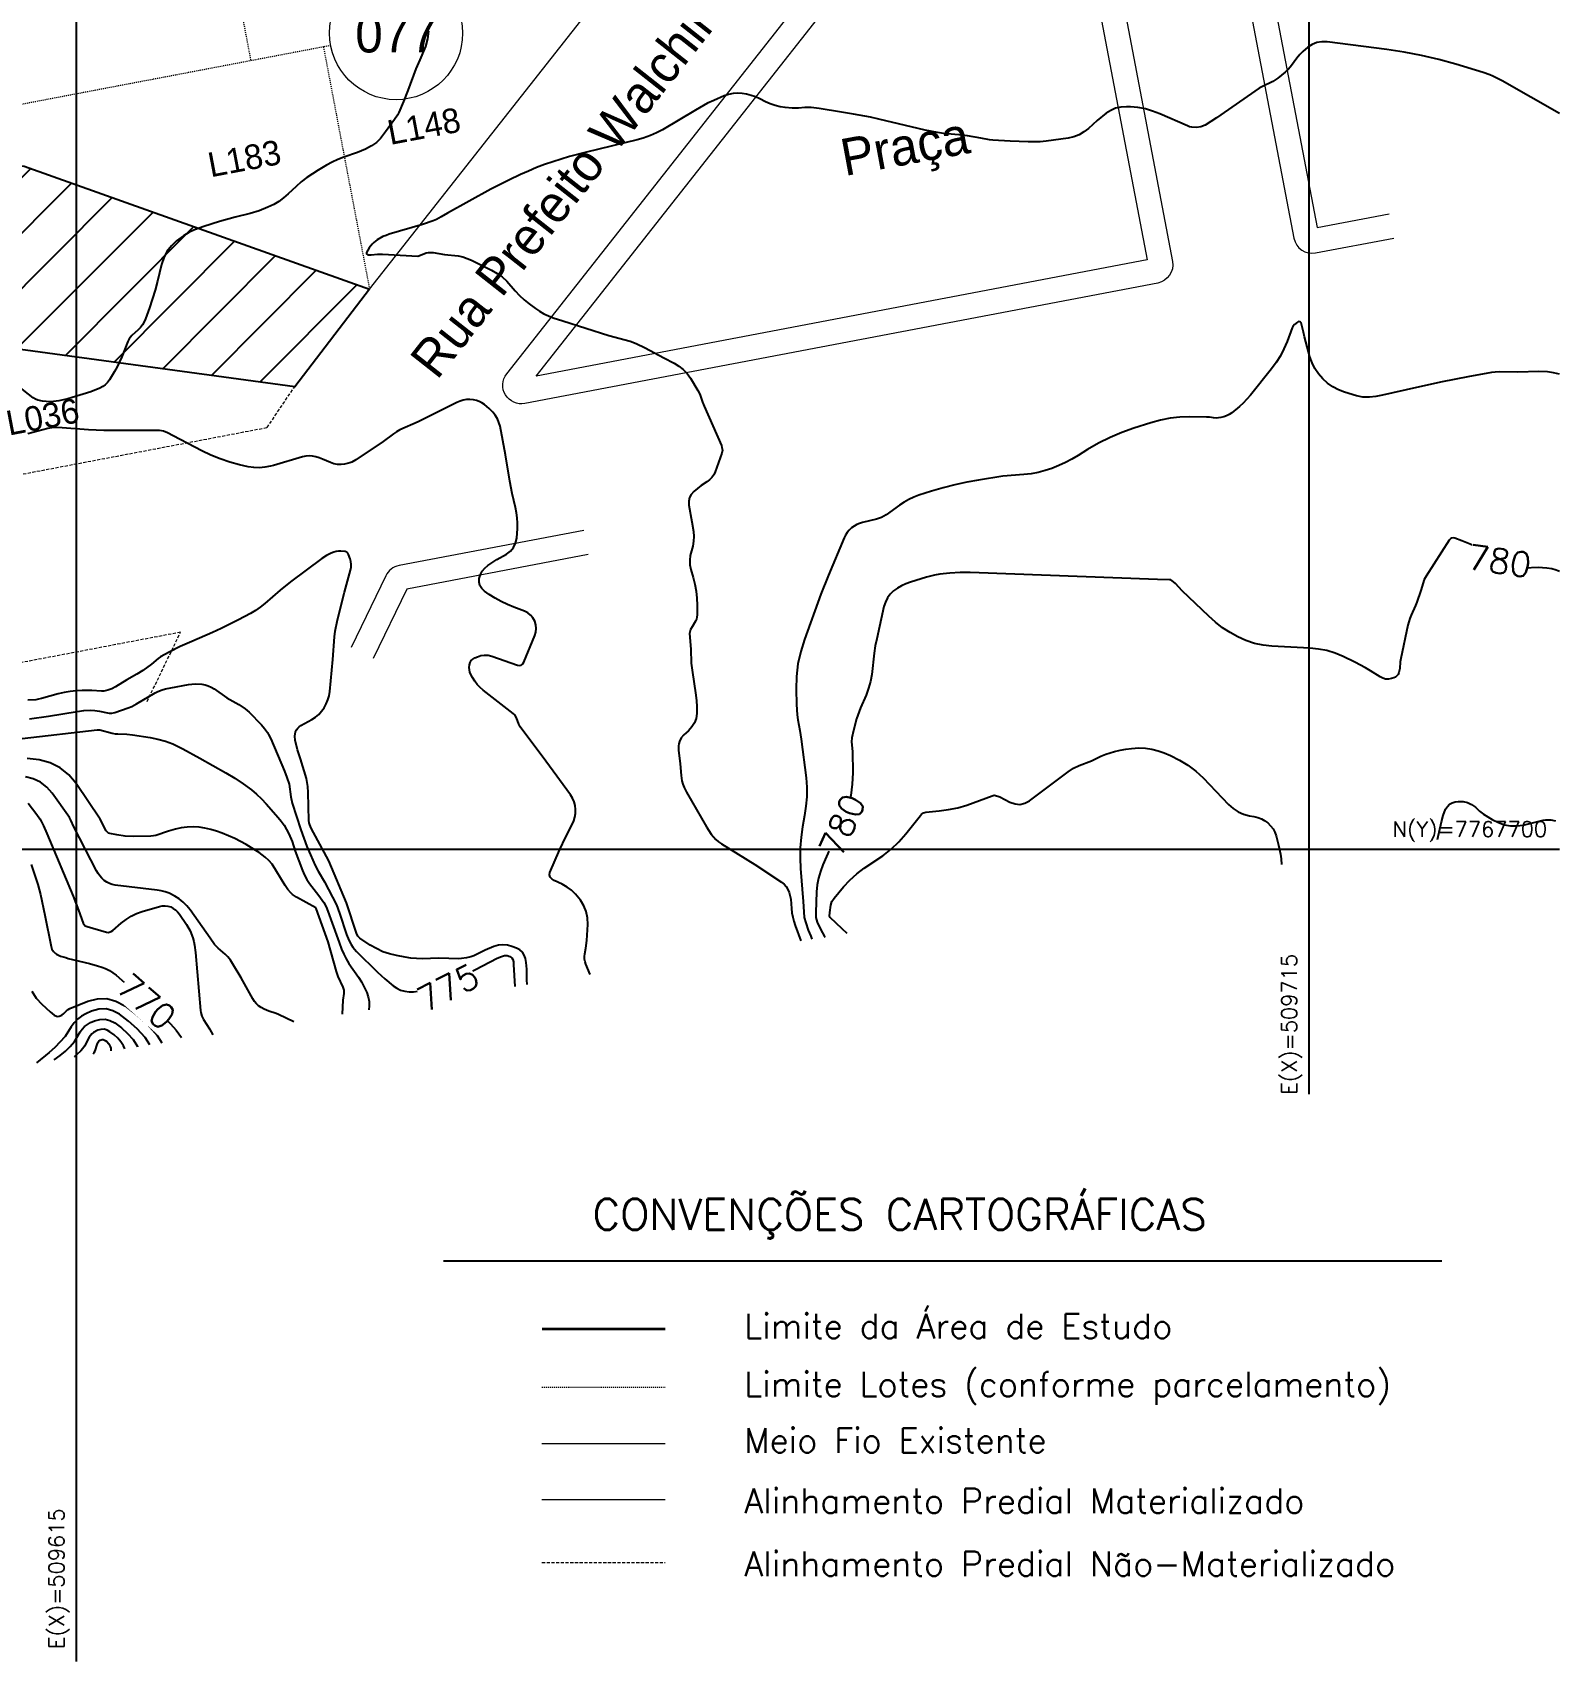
# Model space of a CAD drawing. Header units: centimetres. Extents: x 0 to 1099704, y -139216 to 99734.
# Drawn here: x 986312 to 998657, y 20423 to 33587 of the extents above; entities that cross this region are included whole.
import ezdxf
from ezdxf.enums import TextEntityAlignment as Align

# ---------------------------------------------------------------- set-up
doc = ezdxf.new("R2010")
doc.units = ezdxf.units.CM
doc.header["$LTSCALE"] = 4
for name, pattern in [('Contínua', [0]), ('DASHED', [19.05, 12.7, -6.35]), ('TRACEJADO', [2, 1, -1])]:
    doc.linetypes.add(name, pattern=pattern)
for name, color, linetype in [('CANEVA', 252, 'Continuous'), ('CURVAS-INTERMEDIARIAS', 39, 'Continuous'), ('CURVAS-MESTRA', 34, 'Continuous'), ('LIMITE-L', 7, 'Continuous')]:
    doc.layers.add(name, color=color, linetype=linetype)
for name, color, linetype, lineweight in [('FOLHA', 7, 'Continuous', 9), ('K-ALINHAMENTO', 10, 'Continuous', 9), ('P-MEIOFIO', 171, 'Continuous', 9), ('P-URB', 2, 'Continuous', 9), ('textos', 2, 'Continuous', 9)]:
    doc.layers.add(name, color=color, linetype=linetype, lineweight=lineweight)
doc.styles.add('EC_NOMES', font='GOTHIC.TTF')
doc.styles.add('L50', font='ROMANS.SHX', dxfattribs={"height": 1.25})
doc.styles.add('Padrão', font='simplex.shx')
doc.styles.add('ROMANS', font='romans.shx')

msp = doc.modelspace()

# ---------------------------------------------------------------- hatches: boundary and pattern name
at = {"layer": 'LIMITE-L', "transparency": 33554534}
h = msp.add_hatch(dxfattribs=at)
h.set_pattern_fill('ANSI31', color=3, scale=99.660713, style=0)
h.set_pattern_definition([(45, (-49801925.96, -774107533.55), (-223.74468236, 223.74468236), [])])
h.paths.add_polyline_path([(989036.72, 31513.53), (986244.108, 32508.181), (973626.708, 34247.639), (973645.227, 33699.494), (970446.69, 33101.794), (974390.623, 32635.086), (988431.906, 30725.641)])

# ---------------------------------------------------------------- linework, layer by layer
at = {"color": 1}
msp.add_line((989634.724, 23659.881), (997707.684, 23659.881), dxfattribs=at)
at = {"layer": 'CANEVA'}
for p, q in [((986668.376, 20423.217), (986668.376, 59609.687)), ((996634.447, 25007.61), (996634.447, 59609.687))]:
    msp.add_line(p, q, dxfattribs=at)
at = {"layer": 'CURVAS-INTERMEDIARIAS'}
for points, elevation in [([(989513.809, 33598.854), (989506.543, 33537.144), (989489.322, 33475.395), (989443.717, 33366.276), (989411.347, 33295.637), (989346.967, 33118.34), (989312.115, 33030.689), (989273.826, 32940.396), (989263.6, 32920.733), (989239.293, 32883.609), (989167.258, 32786.151), (989124.315, 32730.67), (989092.054, 32697.762), (989053.914, 32671.91), (989003.645, 32645.799), (988940.47, 32618.791), (988828.063, 32579.903), (988780.794, 32560.808), (988734.801, 32538.833), (988689.654, 32514.934), (988622.054, 32476.416), (988574.586, 32447.046), (988528.712, 32415.523), (988485.24, 32380.771), (988443.353, 32343.857), (988379.53, 32283.841), (988342.536, 32252), (988303.808, 32222.4), (988262.299, 32197.276), (988215.389, 32175.062), (988144.61, 32146.877), (988071.519, 32125.361), (987951.577, 32096.021), (987823.653, 32061.558), (987697.462, 32021.155), (987621.541, 31992.244), (987576.145, 31970.438), (987533.112, 31944.287), (987476.744, 31903.646), (987434.507, 31863.074), (987398.909, 31818.266), (987373.236, 31767.11), (987354.201, 31711.729), (987322, 31577.606), (987302.397, 31505.601), (987256.752, 31363.465), (987225.638, 31275.185), (987214.556, 31250.051), (987201.192, 31226.441), (987184.419, 31205.124), (987165.374, 31185.331), (987115.753, 31139.108), (987093.259, 31111.353), (987082.585, 31090.135), (987034.31, 30967.891), (986997.674, 30887.136), (986976.218, 30848.378), (986933.712, 30780.36), (986917.747, 30759.77), (986899.897, 30741.333), (986879.218, 30726.144), (986856.655, 30713.109), (986782.906, 30683.171), (986632.438, 30636.878), (986596.69, 30627.51), (986524.336, 30612.282), (986480.774, 30606.063), (986451.444, 30604.439), (986422.104, 30605.884), (986392.754, 30609.382), (986355.68, 30617.464), (986336.426, 30624.61), (986318.547, 30634.715), (986063.325, 30833.549)], 77536.035), ([(998657.355, 32932.58), (998195.492, 33197.501), (998119.421, 33234.555), (998093.43, 33245.398), (998040.211, 33263.925), (997819.782, 33331.425), (997681.791, 33369.814), (997542.775, 33403.41), (997402.203, 33429.81), (997260.615, 33451.396), (996780.021, 33512.06), (996737.536, 33512.209), (996696.815, 33506.04), (996658.714, 33490.394), (996622.358, 33468.418), (996583.5, 33435.57), (996557.18, 33409.529), (996533.54, 33381.016), (996489.789, 33320.811), (996466.02, 33292.477), (996439.451, 33266.755), (996381.339, 33220.263), (996340.358, 33193.036), (996251.949, 33149.624), (996230.751, 33137.086), (995885.716, 32897.851), (995791.835, 32840.307), (995758.24, 32825.587), (995722.073, 32819.577), (995685.348, 32822.248), (995667.608, 32826.872), (995650.178, 32833.121), (995425.981, 32931.466), (995368.297, 32953.033), (995309.587, 32970.205), (995249.342, 32980.769), (995188.061, 32986.948), (995156.429, 32988.363), (995111.791, 32985.453), (995069.086, 32976.573), (995029.291, 32958.734), (994991.42, 32934.935), (994920.083, 32876.005), (994849.334, 32812.721), (994812.629, 32784.407), (994773.532, 32761.047), (994730.867, 32745.131), (994685.821, 32734.168), (994506.302, 32708.894), (994458.006, 32704.728), (994361.017, 32703.114), (994215.253, 32709.283), (994077.013, 32718.282), (994048.839, 32721.342), (993979.306, 32735.354), (993870.825, 32752.934), (993829.855, 32758.406), (993678.62, 32772.567), (993628.49, 32778.986), (993529.159, 32798.011), (993155.451, 32887.576), (993086.974, 32902.704), (992949.093, 32928.556), (992853.917, 32944.442), (992673.063, 32972.925), (992608.314, 32981.396), (992582.481, 32982.612), (992556.649, 32981.626), (992504.945, 32976.563), (992453.172, 32975.995), (992396.435, 32981.616), (992355.713, 32988.522), (992315.799, 32998.139), (992277.081, 33011.823), (992239.17, 33028.207), (992191.283, 33051.936), (992157.01, 33066.846), (992122.019, 33079.413), (992085.962, 33088.452), (992049.197, 33095.139), (992012.273, 33097.033), (991975.837, 33095.139), (991940.158, 33087.575), (991904.968, 33076.224), (991819.778, 33039.718), (991769.34, 33015.71), (991671.503, 32961.634), (991404.502, 32800.811), (991357.831, 32776.016), (991309.276, 32755.286), (991248.413, 32734.935), (991200.227, 32721.053), (990790.811, 32621.183), (990654.206, 32585.076), (990519.126, 32543.597), (990452.433, 32520.376), (990386.328, 32495.62), (990321.14, 32468.572), (990256.54, 32440), (990163.447, 32395.88), (990018.301, 32322.071), (989667.555, 32128.241), (989616.3, 32096.937), (989578.757, 32076.886), (989552.078, 32066.182), (989465.852, 32036.992), (989195.412, 31957.373), (989169.989, 31948.612), (989145.293, 31938.317), (989098.851, 31911.529), (989071.006, 31890.829), (989057.382, 31877.943), (989034.979, 31847.676), (989012.904, 31809.715), (989012.645, 31798.324), (989022.142, 31792.035), (989050.087, 31791.737), (989100.595, 31796.191), (989140.519, 31796.999), (989426.366, 31779.787), (989475.858, 31800.158), (989494.255, 31806.088), (989512.902, 31809.865), (989531.917, 31810.393), (989551.181, 31808.769), (989642.401, 31794.577), (989754.589, 31782.259), (989790.905, 31774.505), (989826.095, 31762.646), (989860.528, 31748.035), (990023.752, 31667.34), (990068.191, 31641.468), (990109.72, 31612.028), (990146.883, 31577.257), (990214.623, 31499.302), (990250.042, 31461.68), (990288.382, 31427.038), (990328.674, 31394.379), (990377.907, 31357.674), (990411.612, 31334.962), (990446.513, 31314.521), (990483.188, 31297.499), (990521.059, 31282.749), (990598.735, 31257.067), (990971.197, 31140.324), (991142.872, 31092.517), (991192.753, 31073.452), (991265.186, 31038.969), (991415.614, 30957.766), (991498.791, 30915.868), (991537.868, 30892.378), (991573.477, 30865.101), (991603.903, 30832.143), (991630.871, 30795.379), (991691.873, 30694.99), (991707.55, 30664.763), (991729.436, 30600.093), (991742.043, 30568.282), (991881.229, 30249.228), (991886.461, 30234.438), (991889.929, 30211.267), (991886.112, 30188.485), (991831.757, 30037.957), (991819.918, 30013.54), (991805.257, 29991.435), (991786.362, 29972.819), (991764.666, 29956.524), (991717.895, 29925.958), (991659.055, 29879.427), (991638.555, 29855.289), (991624.154, 29829.008), (991618.902, 29799.499), (991619.739, 29767.847), (991643.259, 29632.537), (991655.089, 29554.124), (991658.029, 29514.828), (991657.112, 29475.901), (991650.425, 29437.551), (991630.223, 29361.779), (991625.42, 29323.828), (991627.861, 29285.658), (991635.147, 29247.339), (991653.833, 29183.366), (991667.387, 29128.164), (991677.722, 29072.514), (991683.223, 29016.186), (991685.505, 28959.389), (991685.266, 28881.195), (991683.562, 28863.695), (991679.815, 28846.842), (991673.018, 28830.966), (991644.166, 28785.84), (991632.864, 28764.293), (991625.729, 28741.62), (991624.642, 28729.86), (991634.16, 28602.982), (991637.449, 28489.977), (991644.206, 28433.898), (991675.659, 28232.454), (991680.223, 28186.241), (991682.316, 28139.859), (991682.615, 28084.866), (991676.635, 28044.992), (991664.646, 28007.958), (991643.638, 27975.19), (991616.62, 27945.271), (991578.659, 27912.981), (991556.295, 27887.628), (991542.014, 27856.982), (991538.077, 27840.199), (991535.566, 27823.287), (991536.223, 27788.984), (991548.98, 27678.181), (991555.288, 27583.154), (991562.295, 27540.27), (991570.088, 27513.013), (991580.533, 27486.653), (991599.618, 27448.543), (991761.028, 27169.194), (991800.005, 27109.108), (991817.595, 27086.256), (991836.9, 27065.178), (991858.765, 27046.77), (991882.345, 27030.147), (992151.957, 26863.484), (992367.623, 26721.687), (992388.193, 26704.436), (992405.693, 26684.982), (992418.589, 26662.21), (992428.426, 26637.235), (992442.976, 26583.597), (992448.099, 26508.782), (992452.125, 26473.661), (992458.085, 26438.96), (992466.945, 26404.886), (992477.728, 26371.22), (992524.138, 26245.619)], 77536.035), ([(998657.355, 30826.497), (998608.317, 30838.751), (998560.241, 30846.205), (998490.428, 30847.571), (998321.563, 30843.086), (998174.803, 30845.079), (998136.643, 30844.143), (998108.299, 30840.545), (997917.967, 30805.484), (997709.298, 30764.793), (997501.525, 30719.766), (997225.674, 30656.97), (997173.472, 30646.994), (997120.691, 30640.705), (997094.331, 30640.017), (997068.17, 30641.303), (997016.696, 30651.787), (996920.463, 30681.127), (996871.49, 30700.222), (996825.227, 30723.752), (996783.011, 30753.96), (996743.496, 30788.622), (996709.741, 30828.865), (996680.56, 30871.749), (996658.236, 30918.559), (996640.496, 30968.011), (996596.815, 31127.398), (996586.949, 31166.017), (996573.006, 31231.892), (996568.262, 31242.267), (996564.236, 31246.184), (996559.392, 31249.463), (996548.729, 31251.157), (996538.892, 31246.692), (996516.269, 31226.899), (996501.779, 31210.615), (996496.337, 31201.237), (996455.048, 31091.032), (996430.043, 31032.023), (996401.41, 30975.077), (996367.326, 30921.21), (996329.615, 30869.407), (996158.318, 30656.99), (996100.873, 30593.605), (996069.401, 30564.714), (996007.332, 30514.455), (995987.27, 30501.19), (995966.252, 30490.158), (995943.788, 30482.484), (995920.368, 30477.032), (995883.324, 30472.059), (995860.87, 30472.886), (995827.265, 30478.647), (995804.542, 30480.092), (995667.22, 30481.487), (995587.71, 30478.457), (995508.959, 30470.415), (995431.333, 30454.848), (995354.474, 30434.268), (995216.375, 30390.048), (995119.006, 30354.828), (995023.77, 30314.984), (994931.744, 30268.203), (994841.86, 30216.788), (994765.609, 30169.33), (994714.702, 30139.721), (994662.759, 30112.214), (994609.261, 30087.867), (994554.348, 30065.473), (994498.688, 30047.345), (994442.33, 30032.426), (994384.905, 30022.32), (994326.783, 30015.434), (994156.981, 30002.199), (993961.507, 29971.045), (993865.195, 29953.415), (993769.56, 29932.945), (993674.932, 29908.229), (993580.982, 29880.683), (993479.298, 29848.392), (993437.72, 29832.855), (993397.457, 29814.717), (993359.207, 29792.682), (993322.283, 29768.026), (993214.809, 29689.653), (993177.406, 29668.405), (993136.645, 29654.672), (993023.65, 29628.332), (992999.312, 29620.837), (992976.022, 29611.24), (992954.276, 29598.513), (992933.566, 29583.684), (992915.199, 29566.094), (992898.755, 29547.058), (992885.211, 29525.861), (992873.61, 29503.228), (992746.623, 29203.428), (992685.959, 29047.589), (992553.161, 28683.508), (992523.413, 28585.053), (992501.029, 28485.363), (992489.657, 28383.828), (992485.651, 28281.048), (992487.644, 28155.894), (992493.086, 28074.093), (992499.095, 28033.571), (992516.277, 27947.574), (992527.877, 27877.393), (992567.174, 27563.661), (992573.223, 27487.819), (992571.678, 27411.758), (992564.363, 27335.826), (992553.131, 27260.373), (992536.907, 27167.908), (992525.515, 27083.924), (992518.479, 26999.75), (992517.971, 26915.278), (992521.828, 26830.606), (992544.162, 26565.23), (992546.942, 26481.744), (992551.995, 26436.777), (992563.257, 26392.956), (992584.136, 26333.708), (992604.297, 26283.409), (992614.243, 26259.967)], 77635.696), ([(990819.726, 25974.215), (990785.539, 26057.648), (990779.559, 26078.387), (990775.862, 26099.326), (990775.593, 26120.603), (990777.586, 26142.08), (990785.3, 26188.771), (990792.475, 26249.126), (990801.116, 26379.661), (990798.744, 26432.452), (990789.416, 26483.189), (990769.653, 26530.837), (990742.944, 26576.432), (990703.269, 26624.358), (990670.74, 26655.423), (990634.005, 26681.364), (990594.46, 26703.888), (990530.756, 26734.155), (990512.648, 26745.655), (990497.878, 26761.213), (990490.623, 26779.54), (990493.433, 26799.044), (990571.777, 26980.815), (990622.763, 27087.223), (990674.886, 27186.465), (990687.592, 27215.745), (990697.03, 27245.773), (990701.555, 27276.917), (990702.811, 27308.818), (990698.665, 27340.351), (990691.071, 27370.678), (990678.294, 27399.22), (990662.059, 27426.557), (990463.426, 27700.246), (990255.284, 27977.073), (990243.146, 27996.806), (990224.728, 28049.178), (990211.553, 28072.229), (990198.916, 28084.527), (989955.754, 28271.939), (989930.231, 28294.383), (989906.92, 28318.68), (989886.908, 28345.768), (989869.099, 28374.71), (989856.512, 28398.508), (989848.838, 28417.344), (989843.755, 28436.599), (989842.549, 28456.471), (989843.935, 28476.762), (989850.134, 28495.289), (989859.262, 28511.524), (989872.786, 28524.33), (989889.25, 28534.854), (989908.834, 28543.465), (989937.925, 28552.395), (989967.185, 28556.849), (989996.695, 28554.577), (990026.364, 28547.83), (990232.382, 28475.028), (990248.029, 28472.576), (990263.516, 28475.915), (990270.473, 28479.871), (990276.552, 28484.705), (990285.232, 28497.81), (990373.412, 28713.347), (990381.415, 28742.657), (990384.734, 28771.927), (990381.036, 28801.158), (990372.655, 28830.358), (990357.446, 28856.609), (990338.949, 28879.451), (990315.499, 28897.181), (990288.76, 28911.512), (990204.358, 28944.081), (990152.345, 28966.096), (990101.448, 28990.264), (990052.196, 29017.641), (990004.05, 29047.16), (989966.477, 29071.906), (989944.452, 29093.363), (989928.856, 29117.481), (989922.896, 29145.575), (989923.354, 29176.32), (989933.819, 29207.395), (989948.399, 29235.698), (989969.148, 29259.846), (989994.014, 29281.213), (990066.746, 29327.695), (990143.286, 29370.968), (990175.855, 29395.783), (990201.776, 29424.914), (990217.692, 29460.503), (990226.961, 29500.397), (990232.552, 29579.956), (990233.508, 29622.362), (990231.824, 29664.538), (990226.163, 29706.376), (990217.852, 29747.974), (990190.415, 29863.571), (990170.313, 29961.846), (990134.814, 30175.329), (990092.12, 30405.725), (990083.24, 30437.198), (990071.031, 30466.947), (990053.83, 30494.124), (990033.31, 30519.577), (990003.611, 30549.177), (989965.501, 30580.53), (989945.17, 30594.672), (989923.673, 30606.093), (989901.399, 30614.963), (989877.959, 30619.996), (989848.21, 30622.567), (989821.062, 30621.062), (989794.483, 30617.026), (989768.761, 30609.202), (989743.616, 30598.848), (989430.502, 30442.759), (989283.024, 30377.252), (989255.707, 30361.695), (989229.476, 30344.274), (989147.635, 30282.794), (988926.757, 30133.043), (988893.879, 30115.663), (988876.438, 30109.344), (988835.717, 30098.969), (988806.357, 30095.332), (988777.416, 30095.581), (988749.132, 30101.66), (988721.277, 30111.626), (988656.178, 30140.269), (988629.828, 30149.597), (988603.149, 30158.088), (988576.24, 30163.41), (988549.352, 30165.613), (988522.483, 30163.131), (988495.635, 30157.53), (988260.236, 30089.163), (988236.746, 30082.745), (988191.51, 30073.935), (988146.184, 30069.609), (988100.709, 30071.991), (988055.144, 30078.848), (987986.03, 30094.584), (987906.949, 30115.872), (987829.333, 30141.146), (987753.92, 30172.37), (987679.982, 30207.58), (987449.726, 30328.478), (987403.034, 30351.559), (987371.153, 30364.755), (987354.759, 30369.269), (987337.916, 30371.621), (987043.379, 30370.156), (986887.868, 30371.96), (986764.847, 30376.564), (986552.749, 30394.224), (986502.769, 30395.779), (986469.493, 30393.347), (986436.714, 30387.647), (986273.689, 30343.527)], 77436.374), ([(990311.523, 25893.29), (990309.858, 25933.052), (990309.25, 26016.627), (990303.779, 26071.78), (990297.451, 26105.236), (990286.956, 26132.224), (990272.276, 26155.604), (990251.328, 26173.573), (990226.193, 26187.944), (990188.063, 26202.475), (990151.797, 26211.803), (990115.53, 26215.769), (990079.283, 26211.703), (990043.037, 26202.285), (989971.57, 26172.397), (989902.974, 26135.234), (989879.793, 26124.849), (989855.655, 26116.926), (989819.996, 26108.495), (989780.162, 26103.143), (989760.11, 26102.465), (989597.374, 26107.508), (989461.178, 26102.515), (989415.972, 26103.312), (989370.955, 26107.508), (989326.068, 26113.946), (989253.734, 26127.121), (989197.814, 26140.914), (989143.649, 26159.043), (989092.114, 26183.669), (989042.334, 26212.63), (988957.612, 26269.178), (988942.494, 26284.087), (988930.564, 26308.085), (988851.483, 26553.789), (988706.776, 26892.814), (988689.505, 26928.045), (988563.922, 27158.859), (988552.97, 27185), (988548.714, 27201.404), (988546.98, 27218.257), (988540.602, 27446.998), (988537.761, 27495.333), (988533.546, 27527.215), (988525.981, 27558.468), (988478.374, 27717.636), (988454.425, 27789.861), (988435.639, 27867.616), (988432.589, 27901.929), (988439.536, 27935.664), (988447.13, 27951.102), (988456.548, 27965.004), (988468.697, 27976.595), (988482.659, 27986.641), (988569.463, 28035.793), (988598.764, 28055.357), (988625.752, 28077.382), (988649.262, 28103.084), (988670.44, 28131.238), (988687.302, 28162.193), (988700.986, 28194.234), (988709.905, 28227.919), (988715.646, 28262.691), (988738.867, 28520.583), (988752.54, 28705.115), (988758.291, 28750.849), (988776.897, 28841.211), (988835.079, 29065.229), (988883.634, 29242.236), (988887.73, 29265.587), (988888.886, 29288.798), (988885.607, 29311.809), (988879.378, 29334.681), (988866.004, 29369.911), (988860.891, 29379.319), (988853.447, 29387.033), (988839.105, 29393.651), (988805.36, 29395.943), (988785.907, 29395.614), (988766.762, 29393.511), (988748.095, 29388.777), (988726.15, 29380.715), (988687.581, 29361.251), (988651.474, 29337.542), (988398.087, 29148.784), (988313.545, 29079.959), (988190.334, 28972.265), (988153.699, 28943.294), (988115.469, 28916.585), (988075.236, 28893.005), (987978.147, 28841.132), (987838.233, 28770.592), (987766.995, 28738.023), (987599.954, 28667.054), (987507.01, 28625.546), (987416.2, 28579.542), (987346.975, 28542.329), (987327.472, 28529.941), (987275.14, 28484.037), (987204.381, 28431.237), (987156.713, 28402.365), (987074.662, 28356.083), (986983.054, 28300.143), (986953.036, 28284.198), (986921.125, 28272.497), (986887.938, 28266.01), (986871.085, 28265.172), (986790.649, 28268.8), (986712.336, 28269.528), (986663.682, 28267.754), (986615.406, 28263.219), (986567.698, 28254.559), (986520.369, 28243.147), (986384.881, 28204.738), (986361.381, 28199.177), (986337.582, 28195.589), (986274.965, 28193.317)], 77336.713), ([(986229.52, 27881.708), (986834.331, 27951.211), (986856.724, 27951.59), (986956.016, 27925.08), (986979.287, 27921.114), (987002.807, 27919.13), (987074.005, 27917.197), (987121.254, 27912.055), (987262.613, 27890.757), (987325.698, 27877.941), (987387.428, 27860.998), (987447.114, 27837.877), (987526.444, 27799.498), (987665.949, 27723.427), (987876.214, 27604.87), (987947.082, 27562.843), (988015.589, 27517.079), (988081.684, 27467.976), (988123.601, 27432.876), (988162.977, 27394.945), (988200.649, 27355.131), (988298.486, 27244.208), (988323.232, 27213.403), (988345.944, 27181.302), (988365.627, 27147.258), (988383.287, 27111.919), (988410.515, 27049.91), (988436.915, 26972.085), (988495.286, 26815.448), (988511.311, 26778.464), (988529.729, 26742.885), (988551.734, 26709.409), (988627.127, 26614.233), (988666.264, 26556.191), (988685.469, 26522.047), (988700.846, 26486.019), (988735.737, 26391.023), (988790.192, 26233.698), (988811.28, 26179.652), (988828.801, 26139.928), (988848.264, 26101.279), (988870.638, 26064.235), (988947.746, 25953.941), (988970.887, 25916.837), (988991.586, 25878.318), (989015.156, 25828.697), (989026.916, 25793.218), (989033.982, 25757.28), (989034.022, 25720.645), (989030.089, 25689.24)], 77137.392), ([(992898.673, 26305.258), (992859.419, 26344.272), (992759.808, 26434.854), (992755.044, 26445.497), (992757.227, 26475.625), (992765.459, 26535.391), (992774.827, 26565.987), (992792.198, 26592.856), (992869.624, 26682.52), (992921.428, 26737.065), (992976.261, 26788.041), (993035.639, 26833.626), (993187.322, 26935.101), (993254.235, 26987.921), (993315.207, 27047.498), (993372.213, 27111.6), (993491.397, 27260.832), (993500.078, 27270.11), (993515.625, 27281.003), (993533.584, 27286.255), (993642.622, 27297.656), (993718.075, 27307.423), (993792.472, 27321.724), (993864.916, 27343.919), (994069.808, 27418.913), (994087.219, 27423.219), (994115.891, 27416.86), (994132.415, 27411.419), (994215.093, 27366.582), (994255.595, 27352.918), (994295.45, 27348.603), (994334.347, 27358.32), (994372.597, 27377.385), (994685.901, 27613.431), (994728.506, 27641.187), (994774.499, 27662.863), (994873.522, 27702.02), (994948.566, 27739.173), (994988.69, 27755.707), (995058.652, 27776.695), (995104.535, 27788.077), (995150.788, 27797.046), (995197.599, 27802.428), (995256.707, 27805.697), (995309.468, 27803.564), (995361.381, 27797.006), (995412.019, 27783.821), (995461.809, 27766.221), (995513.124, 27744.236), (995585.089, 27708.119), (995653.417, 27666.74), (995716.303, 27617.477), (995775.551, 27562.963), (995982.337, 27348.244), (996019.62, 27316.283), (996059.773, 27289.673), (996104.202, 27271.087), (996151.491, 27257.852), (996187.568, 27251.384), (996218.094, 27243.451), (996247.295, 27232.628), (996274.502, 27217.469), (996300.374, 27199.441), (996322.599, 27177.436), (996341.614, 27153.357), (996355.815, 27126.15), (996366.808, 27096.88), (996387.288, 27021.267), (996402.865, 26947.787), (996407.34, 26910.534), (996410.338, 26864.442)], 77835.017), ([(988817.901, 25655.452), (988824.884, 25766.549), (988830.455, 25821.033), (988830.495, 25847.643), (988823.22, 25873.236), (988783.774, 25958.964), (988769.243, 25997.861), (988702.072, 26239.349), (988606.139, 26507.745), (988602.361, 26512.838), (988446.153, 26600.121), (988415.239, 26621.359), (988401.555, 26634.115), (988376.989, 26662.808), (988355.043, 26693.712), (988248.765, 26866.863), (988223.8, 26896.024), (988192.596, 26923.48), (988144.251, 26960.664), (988118.877, 26977.546), (988039.707, 27024.476), (987947.79, 27073.36), (987846.365, 27117.579), (987800.412, 27133.684), (987753.86, 27147.388), (987706.382, 27157.493), (987658.305, 27165.187), (987610.02, 27168.018), (987562.063, 27166.941), (987514.595, 27160.005), (987467.455, 27149.162), (987411.097, 27132.469), (987310.131, 27099.471), (987289.69, 27094.617), (987268.861, 27091.877), (987130.403, 27089.126), (987061.627, 27092.066), (986993.578, 27102.501), (986936.901, 27114.39), (986926.517, 27117.968), (986917.318, 27123.968), (986906.415, 27136.445), (986858.488, 27230.923), (986666.203, 27519.391), (986605.111, 27589.204), (986535.976, 27646.289), (986454.763, 27684.26), (986365.507, 27709.504), (986269.224, 27719.64)], 77037.731), ([(988425.932, 25593.036), (988300.24, 25650.992), (988280.966, 25658.606), (988221.777, 25677.582), (988184.026, 25693.986), (988159.579, 25707.998), (988140.135, 25722.23), (988122.525, 25738.185), (988107.646, 25756.722), (988094.59, 25776.973), (987999.773, 25948.111), (987930.23, 26064.943), (987912.221, 26091.592), (987892.478, 26116.707), (987870.104, 26139.519), (987811.863, 26188.881), (987783.828, 26218.371), (987747.552, 26268.061), (987587.317, 26496.962), (987560.618, 26529.99), (987531.348, 26560.137), (987498.21, 26585.979), (987462.492, 26608.951), (987415.901, 26632.252), (987385.016, 26643.972), (987352.945, 26651.925), (987320.097, 26657.346), (986981.44, 26696.792), (986957.053, 26701.914), (986933.772, 26709.628), (986912.186, 26721.249), (986891.715, 26735.47), (986873.368, 26752.761), (986856.575, 26771.298), (986842.134, 26791.729), (986829.248, 26813.405), (986646.37, 27168.426), (986621.744, 27222.383), (986610.413, 27243.082), (986471.795, 27439.573), (986427.017, 27488.516), (986376.768, 27528.55), (986318.317, 27555.209), (986254.405, 27572.949)], 76938.071), ([(986276.131, 27359.077), (986347.089, 27268.007), (986371.676, 27232.598), (986382.349, 27213.891), (986401.325, 27175.064), (986427.416, 27115.586), (986639.763, 26607.297), (986684.441, 26494.301), (986722.123, 26390.594), (986727.066, 26380.828), (986738.557, 26369.117), (986753.277, 26361.902), (986909.136, 26316.825), (986924.832, 26314.972), (986932.576, 26316.088), (986947.725, 26321.619), (986961.557, 26330.06), (987029.795, 26389.817), (987068.483, 26419.735), (987109.215, 26445.966), (987153.016, 26466.675), (987198.87, 26483.707), (987338.604, 26525.395), (987361.506, 26529.671), (987384.228, 26530.807), (987406.702, 26527.229), (987429.016, 26520.512), (987449.795, 26509.529), (987468.87, 26496.454), (987485.384, 26480.259), (987500.174, 26461.991), (987555.954, 26379.054), (987585.653, 26326.991), (987607.369, 26271.121), (987615.262, 26242.05), (987621.909, 26212.73), (987630.181, 26153.123), (987670.783, 25682.684), (987673.454, 25667.765), (987681.935, 25638.614), (987694.442, 25611.028), (987743.924, 25536.781), (987769.38, 25488.49)], 76838.41), ([(997671.336, 27065.238), (997703.159, 27208.141), (997717.47, 27261.021), (997737.213, 27312.117), (997751.235, 27333.474), (997768.247, 27350.815), (997789.744, 27362.127), (997814.23, 27369.422), (997839.983, 27372.78), (997878.183, 27372.282), (997914.19, 27365.376), (997946.919, 27348.852), (997977.465, 27325.92), (998010.223, 27296.052), (998042.633, 27270.399), (998077.454, 27248.135), (998113.89, 27228.123), (998165.425, 27203.118), (998213.681, 27185.727), (998262.664, 27175.263), (998312.753, 27175.163), (998363.59, 27181.99), (998526.555, 27222.971), (998546.757, 27225.592), (998587.607, 27223.798), (998625.687, 27217.205)], 77835.017), ([(986305.77, 25840.417), (986342.445, 25784.169), (986387.053, 25733.97), (986453.397, 25673.346), (986487.711, 25645.939), (986506.746, 25637.09), (986517.041, 25636.422), (986527.734, 25637.638), (986548.205, 25646.179), (986565.576, 25659.962), (986586.704, 25680.522), (986600.228, 25691.086), (986614.967, 25699.876), (986758.688, 25760.499), (986837.011, 25778.717), (986913.282, 25781.01), (986986.473, 25759.413), (987057.6, 25721.901), (987145.99, 25654.839), (987237.867, 25572.609), (987319.439, 25482.456), (987357.978, 25422.98)], 76639.088), ([(987259.38, 25407.279), (987222.081, 25465.484), (987159.364, 25535.176), (987088.555, 25598.69), (987016.63, 25653.254), (986962.116, 25681.548), (986906.226, 25697.265), (986848.243, 25694.105), (986788.875, 25678.349), (986742.693, 25657.211), (986707.642, 25637.129), (986675.731, 25613.5), (986648.553, 25584.568), (986624.535, 25552.079), (986576.229, 25472.898), (986491.548, 25385.117), (986446.65, 25344.346), (986343.166, 25261.385)], 76539.428), ([(986487.427, 25284.357), (986536.006, 25321.564), (986577.415, 25355.837), (986615.984, 25393.29), (986652.28, 25432.925), (986697.496, 25510.271), (986714.319, 25533.622), (986733.464, 25554.401), (986756.087, 25571.333), (986781.032, 25585.694), (986814.339, 25600.943), (986856.864, 25612.224), (986898.402, 25614.486), (986938.446, 25603.235), (986977.493, 25582.964), (987030.582, 25542.701), (987080.473, 25497.794), (987124.513, 25448.472), (987159.763, 25392.532), (987160.267, 25391.497)], 76439.767), ([(987058.056, 25375.221), (987047.355, 25398.392), (987027.214, 25431.499), (987001.641, 25460.61), (986972.45, 25487.07), (986938.436, 25512.833), (986914.817, 25525.071), (986890.609, 25531.868), (986865.494, 25530.492), (986839.782, 25523.666), (986804.522, 25505.687), (986791.028, 25495.442), (986779.697, 25482.835), (986769.83, 25468.663), (986732.198, 25394.605), (986718.076, 25375.53), (986702.011, 25357.641), (986667.219, 25324.743), (986649.977, 25310.24)], 76340.106)]:
    msp.add_lwpolyline(points, dxfattribs=dict(at, elevation=elevation))
at = {"layer": 'CURVAS-MESTRA'}
for points, elevation in [([(998657.355, 29233.166), (998632.236, 29243.063), (998596.278, 29252.332), (998556.623, 29259.019), (998484.09, 29263.414), (998375.33, 29259.477), (998339.393, 29260.753), (998303.784, 29265.766), (998259.774, 29275.593), (998226.886, 29286.535), (998195.193, 29299.91), (998165.315, 29316.942), (998079.497, 29376.549), (998019.123, 29411.639), (997969.661, 29436.784), (997936.285, 29452.371), (997867.918, 29479.937), (997811.49, 29500.527), (997798.544, 29502.869), (997785.568, 29500.726), (997779.509, 29497.906), (997773.997, 29494.398), (997765.128, 29484.641), (997578.802, 29194.509), (997564.212, 29167.182), (997536.625, 29077.886), (997505.113, 28985.251), (997494.519, 28958.293), (997457.903, 28879.521), (997447.19, 28852.782), (997438.649, 28825.266), (997431.543, 28797.241), (997374.727, 28528.317), (997370.342, 28501.906), (997365.917, 28448.608), (997358.781, 28415.271), (997352.393, 28400.701), (997343.762, 28388.273), (997331.763, 28379.045), (997317.521, 28371.959), (997300.31, 28366.577), (997275.903, 28362.511), (997252.084, 28362.661), (997229.162, 28369.119), (997206.828, 28379.782), (997130.06, 28429.304), (997088.989, 28453.74), (997004.328, 28498.199), (996907.547, 28544.99), (996843.047, 28571.46), (996777.171, 28592.528), (996709.222, 28605.494), (996639.908, 28613.058), (996332.395, 28628.336), (996260.759, 28636.638), (996190.708, 28650.8), (996123.028, 28673.751), (996056.933, 28702.573), (995993.898, 28738.541), (995933.284, 28777.887), (995876.288, 28822.326), (995821.714, 28870.153), (995607.932, 29074.507), (995553.597, 29133.815), (995536.754, 29149.173), (995516.343, 29164.272), (995505.181, 29165.766), (995408.54, 29166.035), (993892.252, 29222.932), (993810.939, 29223.45), (993729.756, 29218.925), (993648.811, 29210.624), (993605, 29203.01), (993540.231, 29187.114), (993410.672, 29146.681), (993374.216, 29132.958), (993339.066, 29116.753), (993305.889, 29096.831), (993274.027, 29074.417), (993246.76, 29047.828), (993223.838, 29018.528), (993207.414, 28985.141), (993195.325, 28949.034), (993137.303, 28687.146), (993126.031, 28630.03), (993116.553, 28572.676), (993098.136, 28399.455), (993087.682, 28342.898), (993071.467, 28287.706), (993051.425, 28233.43), (993006.548, 28128.926), (992973.45, 28039.949), (992949.293, 27948.152), (992936.227, 27886.262), (992932.729, 27854.879), (992940.971, 27775.858), (992944.33, 27605.199), (992939.895, 27513.063), (992927.696, 27422.491), (992903.837, 27334.282), (992872.215, 27247.627), (992701.197, 26859.926), (992681.634, 26807.625), (992666.196, 26754.376), (992656.938, 26699.722), (992651.805, 26644.111), (992644.839, 26476.213), (992646.205, 26434.764), (992656.848, 26398.497), (992671.917, 26363.646), (992699.164, 26310.916), (992713.525, 26286.738), (992720.574, 26276.898)], 77735.356), ([(986288.828, 28040.547), (986440.143, 28062.622), (986673.797, 28101.43), (986726.986, 28108.436), (986780.603, 28110.31), (986815.545, 28109.164), (986852.489, 28104.081), (986918.923, 28089.391), (986930.693, 28087.946), (986954.033, 28088.175), (986976.796, 28093.377), (987085.934, 28131.079), (987113.709, 28142.042), (987153.464, 28162.721), (987302.975, 28250.632), (987325.758, 28262.312), (987361.536, 28276.255), (987386.132, 28283.341), (987429.136, 28292.479), (987574.002, 28317.753), (987627.52, 28322.996), (987681.217, 28320.365), (987707.388, 28315.162), (987732.632, 28307.558), (987756.491, 28296.326), (987779.423, 28282.693), (987883.698, 28211.625), (987978.874, 28157.389), (988032.133, 28122.807), (988064.243, 28095.6), (988163.934, 27992.062), (988188.75, 27962.583), (988210.715, 27930.851), (988220.551, 27914.287), (988237.514, 27879.655), (988348.785, 27618.683), (988368.986, 27566.332), (988385.978, 27512.903), (988399.482, 27411.887), (988411.302, 27360.293), (988481.882, 27143.591), (988531.214, 27008.56), (988558.6, 26942.117), (988598.116, 26854.495), (988621.985, 26810.256), (988673.42, 26723.68), (988768.655, 26538.072), (988793.122, 26471.509), (988850.985, 26298.348), (988870.369, 26251.229), (988888.368, 26216.716), (988901.344, 26196.455), (988932.727, 26159.83), (989101.991, 25993.955), (989160.451, 25939.56), (989227.613, 25883.55), (989257.152, 25864.306), (989288.217, 25849.068), (989321.563, 25839.829), (989356.434, 25834.597), (989391.904, 25835.534), (989426.575, 25840.158), (989460.061, 25850.284), (989492.75, 25864.087), (989611.546, 25923.973), (989702.367, 25960.528), (989730.292, 25968.362), (989788.454, 25971.979), (989805.635, 25974.481), (989830.331, 25982.185), (990069.547, 26106.422), (990103.381, 26121.341), (990126.782, 26127.889), (990138.482, 26128.766), (990150.112, 26127.261), (990171.021, 26120.603), (990186.02, 26110.528), (990195.079, 26094.891), (990199.654, 26075.945), (990201.936, 26056.591), (990211.774, 25877.407)], 77237.053), ([(986300.468, 26863.136), (986329.41, 26783.546), (986353.936, 26702.492), (986375.533, 26620.462), (986412.756, 26454.586), (986461.639, 26202.136), (986468.526, 26180.33), (986480.415, 26160.797), (986496.62, 26144.662), (986506.078, 26138.323), (986539.365, 26123.444), (986580.146, 26111.644), (986599.54, 26103.93), (986772.082, 26063.677), (986838.556, 26045.389), (986871.524, 26035.284), (986903.296, 26022.856), (986933.682, 26007.987), (986961.996, 25989.46), (986988.914, 25968.501), (987375.498, 25626.486), (987426.395, 25576.735), (987473.664, 25524.024), (987515.482, 25466.909)], 76738.749), ([(986802.18, 25334.477), (986811.807, 25344.715), (986819.242, 25358.348), (986834.62, 25410.461), (986841.586, 25427.184), (986848.472, 25436.532), (986858.07, 25443.06), (986874.105, 25448.681), (986882.786, 25449.149), (986899.329, 25442.582), (986912.345, 25432.745), (986929.895, 25414.497), (986940.908, 25391.695), (986943.937, 25379.018), (986946.158, 25357.403)], 76240.446)]:
    msp.add_lwpolyline(points, dxfattribs=dict(at, elevation=elevation))
at = {"layer": 'K-ALINHAMENTO'}
for points in [[(996173.361, 37944.424), (995585.943, 37832.614), (996697.29, 32011.358), (997281.5, 32122.557)], [(989036.72, 31513.53), (990915.79, 33900.193), (993734.395, 37480.189), (991042.063, 36967.728), (989867.227, 36744.108), (988692.391, 36520.489), (987517.555, 36296.87), (986049.01, 36017.345)], [(990805.699, 29368.197), (989337.155, 29088.673), (989067.272, 28530.054)], [(990430.92, 21730.818), (991427.581, 21730.818)]]:
    msp.add_lwpolyline(points, dxfattribs=at)
msp.add_lwpolyline([(990385.414, 30809.95), (994506.128, 36043.794), (995323.44, 31749.858)], close=True, dxfattribs=at)
at = {"layer": 'K-ALINHAMENTO', "linetype": 'DASHED', "ltscale": 0.5}
for points in [[(970446.69, 33101.794), (970670.309, 31926.958), (970893.928, 30752.122), (971117.548, 29577.286), (971341.167, 28402.45), (971564.786, 27227.614), (973914.458, 27674.853), (975089.294, 27898.472), (976264.13, 28122.092), (977438.966, 28345.711), (978613.802, 28569.33), (979788.638, 28792.95), (980963.474, 29016.569), (982138.31, 29240.188), (983606.855, 29519.713), (985075.4, 29799.237), (988208.296, 30395.555), (988431.906, 30725.641)], [(987238.908, 28182.041), (987508.79, 28740.661), (977718.49, 26877.166), (976543.654, 26653.547), (975368.818, 26429.927), (974193.982, 26206.308), (971844.311, 25759.069), (971937.485, 25269.554)]]:
    msp.add_lwpolyline(points, dxfattribs=at)
at = {"layer": 'K-ALINHAMENTO', "linetype": 'DASHED', "ltscale": 0.5, "elevation": 392237.316}
msp.add_lwpolyline([(990430.92, 21222.196), (991427.581, 21222.196)], dxfattribs=at)
at = {"layer": 'LIMITE-L', "color": 3}
msp.add_lwpolyline([(986244.108, 32508.181), (989036.72, 31513.53), (988431.906, 30725.641), (974390.623, 32635.086), (970446.69, 33101.794), (973645.227, 33699.494), (973626.708, 34247.639)], close=True, dxfattribs=at)
at = {"layer": 'LIMITE-L', "const_width": 19.932, "elevation": 392237.316}
msp.add_lwpolyline([(990430.92, 23109.391), (991427.581, 23109.391)], dxfattribs=at)
at = {"layer": 'P-MEIOFIO'}
for points in [[(996136.091, 38140.23), (995499.694, 38019.097, 0.41437498), (995380.808, 37844.209), (996510.844, 31925.061, 0.414052163), (996685.636, 31806.24), (997318.77, 31926.751)], [(990768.43, 29564.003), (989275.245, 29279.789, 0.237481702), (989168.592, 29197.966), (988887.799, 28616.762)]]:
    msp.add_lwpolyline(points, format="xyb", dxfattribs=at)
msp.add_lwpolyline([(990146.38, 30828.559), (994417.174, 36253.024, -0.643277669), (994681.485, 36188.501), (995528.564, 31738.176, -0.414213562), (995409.661, 31563.37), (990291.789, 30589.229, -0.693665956)], format="xyb", close=True, dxfattribs=at)
msp.add_lwpolyline([(990430.92, 22184.916), (991427.581, 22184.916)], dxfattribs=at)
at = {"layer": 'P-URB', "linetype": 'TRACEJADO', "ltscale": 2, "transparency": 33554687}
for points in [[(987517.555, 36296.87), (988076.603, 33359.78)], [(988664.021, 33471.589), (986216.446, 33005.716)], [(988722.559, 33482.732), (988664.021, 33471.589)], [(988664.021, 33471.589), (989036.72, 31513.53)], [(990430.92, 22639.014), (991427.581, 22639.014)]]:
    msp.add_lwpolyline(points, dxfattribs=at)
at = {"layer": 'textos', "color": 5, "transparency": 33554687}
msp.add_circle((989251.439, 33583.399), 538.375, dxfattribs=at)

# ---------------------------------------------------------------- texts
at = {"layer": 'CANEVA', "color": 2, "style": 'L50'}
msp.add_text('N(Y)=7767700', height=124.57589, dxfattribs=at).set_placement((998557.695, 27087.76), align=Align.RIGHT)
for s, p in [('E(X)=509715', (996534.787, 25003.74)), ('E(X)=509615', (986568.716, 20522.877))]:
    msp.add_text(s, height=124.57589, rotation=90, dxfattribs=at).set_placement(p)
at = {"layer": 'FOLHA', "color": 2, "style": 'ROMANS'}
for s, height, p in [('CONVENÇÕES CARTOGRÁFICAS', 249.16542, (990839.627, 23911.896, 392237.316)), ('Limite da Área de Estudo', 199.33234, (992067.382, 23033.983, 392237.316)), ('Limite Lotes (conforme parcelamento)', 199.33234, (992067.382, 22563.607, 392237.316)), ('Meio Fio Existente', 199.33234, (992067.382, 22109.509, 392237.316)), ('Alinhamento Predial Materializado', 199.33234, (992067.382, 21621.064, 392237.316)), ('Alinhamento Predial Não-Materializado', 199.33234, (992067.382, 21112.442, 392237.316))]:
    msp.add_text(s, height=height, dxfattribs=at).set_placement(p)
at = {"layer": 'textos', "style": 'EC_NOMES'}
for s, height, rotation, p in [('Rua Prefeito Walchir Resende Costa', 298.98214, 51.7859052, (989582.002, 30772.547)), ('Praça', 298.9821, 10.4604681, (992878.378, 32427.1))]:
    msp.add_text(s, height=height, rotation=rotation, dxfattribs=at).set_placement(p)
at = {"layer": 'textos', "color": 4, "transparency": 33554687, "style": 'EC_NOMES'}
msp.add_text('077', height=298.9821, dxfattribs=at).set_placement((988921.522, 33426.444))
at = {"layer": 'textos', "color": 3, "transparency": 33554687, "style": 'EC_NOMES'}
for s, p in [('L148', (989204.04, 32678.696)), ('L183', (987752.447, 32417.087)), ('L036', (986121.425, 30329.887))]:
    msp.add_text(s, height=199.3214, rotation=10.7768183, dxfattribs=at).set_placement(p)

# ---------------------------------------------------------------- next in the draw order: texts
at = {"layer": 'CURVAS-MESTRA', "linetype": 'Contínua', "char_height": 199.3214, "width": 392.4973, "attachment_point": 2, "style": 'Padrão', "bg_fill": 3, "box_fill_scale": 1.2, "bg_fill_color": 256, "bg_fill_true_color": 13158600, "bg_fill_transparency": 0}
for s, insert, rotation in [('780', (998187.247, 29414.756, 77419.51), 351.9792767), ('780', (992768.786, 27222.458, 76601.541), 66.1973203), ('775', (989627.302, 25958.19, 76103.222), 26.7531638), ('770', (987298.594, 25830.99, 75604.922), 318.5004087)]:
    msp.add_mtext(s, dxfattribs=dict(at, insert=insert, rotation=rotation))

# ---------------------------------------------------------------- next in the draw order: linework, layer by layer
at = {"layer": 'CANEVA'}
msp.add_line((964149.83, 26988.1), (998657.355, 26988.1), dxfattribs=at)

doc.saveas('drawing.dxf')
